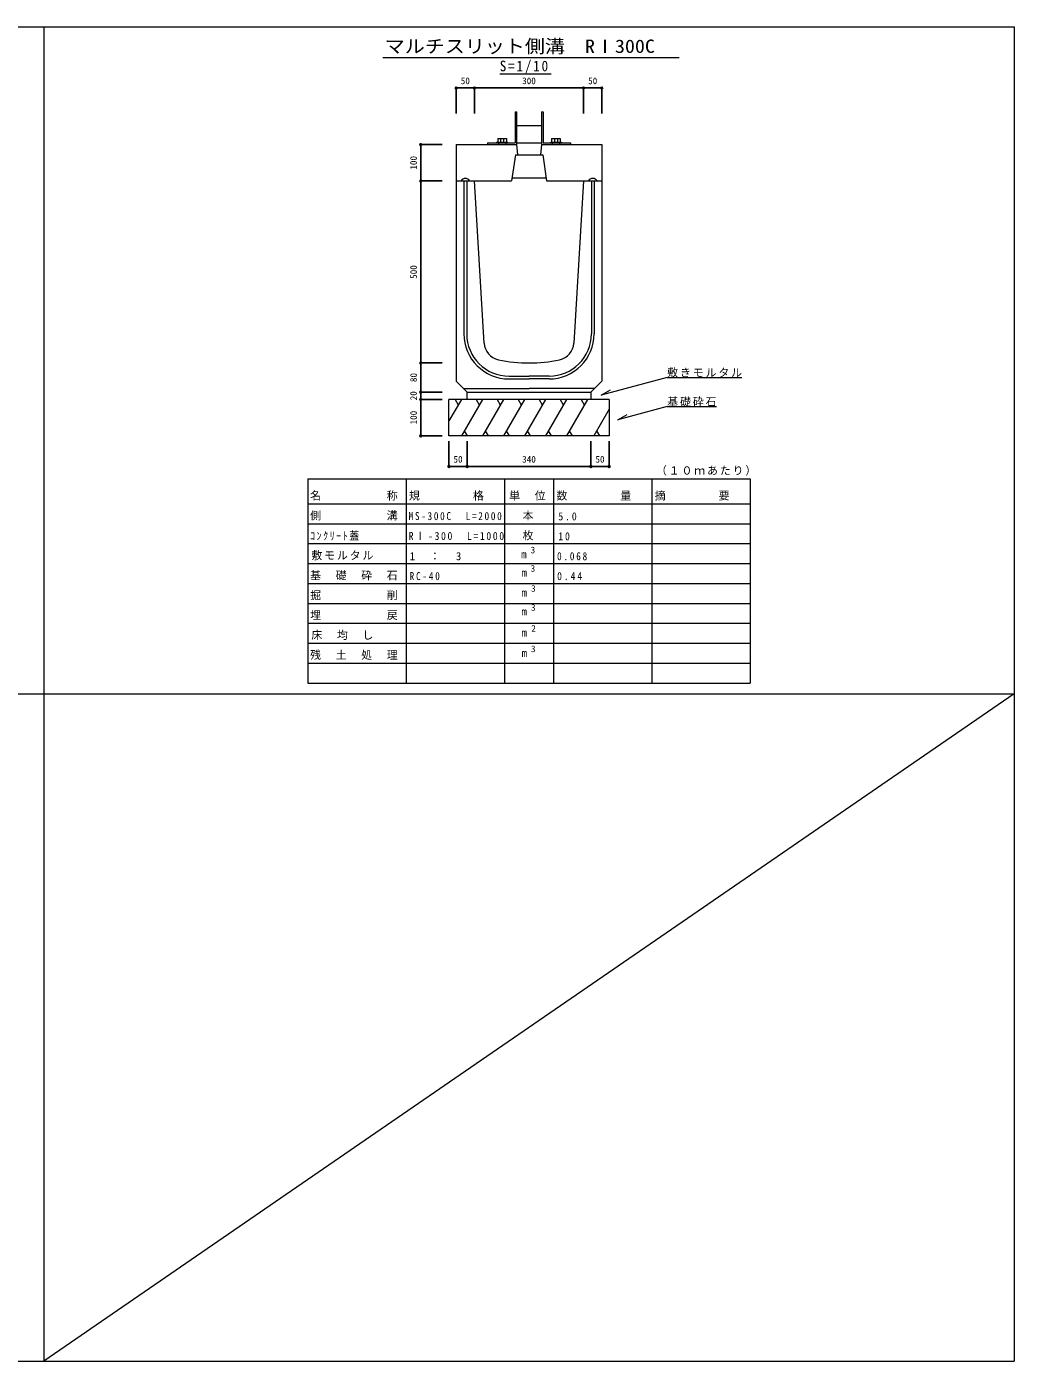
# Model space of a CAD drawing. Units: millimetres at full size, sheet at 1:10. Extents: x -4162 to 3838, y -1821 to 1845.
# Drawn here: x 1125 to 3838, y -1821 to 1845 of the extents above; entities that cross this region are included whole.
import ezdxf
from ezdxf.enums import TextEntityAlignment as Align

# ---------------------------------------------------------------- set-up
doc = ezdxf.new("R2010")
doc.units = ezdxf.units.MM
doc.header["$LTSCALE"] = 10
doc.header["$PDMODE"] = 32
doc.header["$PDSIZE"] = 5
doc.linetypes.add('DASHED2', pattern=[3, 2, -1])
doc.layers.add('0-0_通り芯', color=7, linetype='Continuous', lineweight=18)
doc.layers.add('0-1_躯体', color=4, linetype='Continuous')
doc.styles.add('ＭＳ ゴシック', font='')
doc.styles.get('ＭＳ ゴシック').set_extended_font_data('MS Gothic')

msp = doc.modelspace()

# ---------------------------------------------------------------- linework, layer by layer
at = {"layer": '0-0_通り芯', "color": 2}
for p, q in [((-1517.35, 1845.46), (3838.19, 1845.46)), ((3838.19, 1845.46), (3838.19, -1821.21)), ((2466.35, 1611.56), (2466.35, 1526.06)), ((2466.35, 1611.56), (2470.85, 1611.56)), ((2538.85, 1611.56), (2538.85, 1573.56)), ((2538.85, 1611.56), (2543.35, 1611.56)), ((2543.35, 1611.56), (2543.35, 1526.06)), ((2470.85, 1573.56), (2470.85, 1521.56)), ((2538.85, 1573.56), (2538.85, 1521.56)), ((2390.85, 1526.06), (2466.35, 1526.06)), ((2390.85, 1526.06), (2390.85, 1521.56)), ((2415.85, 1528.06), (2415.85, 1526.06)), ((2415.85, 1528.06), (2445.85, 1528.06)), ((2418.85, 1538.06), (2442.85, 1538.06)), ((2418.85, 1538.06), (2418.85, 1528.06)), ((2420.85, 1526.06), (2420.85, 1521.56)), ((2420.85, 1521.56), (2440.85, 1521.56)), ((2426.85, 1538.06), (2426.85, 1528.06)), ((2434.85, 1538.06), (2434.85, 1528.06)), ((2440.85, 1526.06), (2440.85, 1521.56)), ((2442.85, 1538.06), (2442.85, 1528.06)), ((2445.85, 1528.06), (2445.85, 1526.06)), ((2470.85, 1526.06), (2538.85, 1526.06)), ((2539.85, 1521.56), (2619.85, 1521.56)), ((2543.35, 1526.06), (2618.85, 1526.06)), ((2563.85, 1528.06), (2593.85, 1528.06)), ((2563.85, 1528.06), (2563.85, 1526.06)), ((2566.85, 1538.06), (2566.85, 1528.06)), ((2566.85, 1538.06), (2590.85, 1538.06)), ((2568.85, 1526.06), (2568.85, 1521.56)), ((2574.85, 1538.06), (2574.85, 1528.06)), ((2582.85, 1538.06), (2582.85, 1528.06)), ((2588.85, 1526.06), (2588.85, 1521.56)), ((2590.85, 1538.06), (2590.85, 1528.06)), ((2593.85, 1528.06), (2593.85, 1526.06)), ((2618.85, 1526.06), (2618.85, 1521.56)), ((-4161.81, -1821.21), (3838.19, -1821.21))]:
    msp.add_line(p, q, dxfattribs=at)
at = {"layer": '0-0_通り芯', "color": 4}
for p, q in [((1171.52, 1845.46), (1171.52, -1821.21)), ((-4161.81, 12.13), (3838.19, 12.13)), ((3838.19, 12.13), (1171.52, -1821.21))]:
    msp.add_line(p, q, dxfattribs=at)
at = {"layer": '0-0_通り芯'}
for p, q in [((2103.03, 1760.46), (2917.02, 1760.46)), ((2424.42, 1715.74), (2565.38, 1715.74)), ((2884.63, 881.34), (2703.12, 832.7)), ((2884.63, 881.34), (3089.63, 881.34)), ((2703.12, 832.7), (2729.1, 847.7)), ((2318.9, 821.56), (2284.85, 762.59)), ((2284.85, 721.56), (2284.85, 821.56)), ((2724.85, 821.56), (2284.85, 821.56)), ((2301.6, 821.56), (2310.25, 806.58)), ((2376.64, 821.56), (2318.9, 721.56)), ((2334.85, 821.56), (2334.85, 841.56)), ((2359.33, 821.56), (2367.99, 806.58)), ((2434.37, 821.56), (2376.64, 721.56)), ((2417.07, 821.56), (2425.72, 806.58)), ((2492.11, 821.56), (2434.37, 721.56)), ((2474.8, 821.56), (2483.46, 806.58)), ((2549.84, 821.56), (2492.11, 721.56)), ((2532.54, 821.56), (2541.19, 806.58)), ((2607.58, 821.56), (2549.84, 721.56)), ((2590.27, 821.56), (2598.93, 806.58)), ((2665.31, 821.56), (2607.58, 721.56)), ((2648.01, 821.56), (2656.66, 806.58)), ((2674.85, 841.56), (2674.85, 821.56)), ((2724.85, 821.56), (2724.85, 721.56)), ((2724.85, 794.72), (2682.62, 721.56)), ((2884.63, 801.54), (3019.63, 801.54)), ((2326.82, 735.28), (2334.74, 721.56)), ((2384.56, 735.28), (2392.48, 721.56)), ((2442.29, 735.28), (2450.21, 721.56)), ((2500.03, 735.28), (2507.95, 721.56)), ((2557.76, 735.28), (2565.68, 721.56)), ((2615.5, 735.28), (2623.42, 721.56)), ((2690.54, 735.28), (2698.46, 721.56)), ((2724.85, 721.56), (2284.85, 721.56)), ((1897.35, 603.01), (3112.35, 603.01)), ((1897.35, 603.01), (1897.35, 479.89)), ((2167.35, 603.01), (2167.35, 479.89)), ((2437.35, 603.01), (2437.35, 479.89)), ((2572.35, 603.01), (2572.35, 479.89)), ((2842.35, 603.01), (2842.35, 479.89)), ((3112.35, 603.01), (3112.35, 479.89)), ((1897.35, 534.61), (3112.35, 534.61)), ((1897.35, 479.89), (3112.35, 479.89)), ((1897.35, 479.89), (1897.35, 42.13)), ((2167.35, 479.89), (2167.35, 42.13)), ((2437.35, 479.89), (2437.35, 42.13)), ((2572.35, 479.89), (2572.35, 42.13)), ((2842.35, 479.89), (2842.35, 42.13)), ((3112.35, 479.89), (3112.35, 42.13)), ((1897.35, 425.17), (3112.35, 425.17)), ((1897.35, 370.45), (3112.35, 370.45)), ((1897.35, 315.73), (3112.35, 315.73)), ((1897.35, 261.01), (3112.35, 261.01)), ((1897.35, 206.29), (3112.35, 206.29)), ((1897.35, 151.57), (3112.35, 151.57)), ((1897.35, 96.85), (3112.35, 96.85)), ((1897.35, 42.13), (3112.35, 42.13)), ((1982.85, 42.13), (2891.85, 42.13))]:
    msp.add_line(p, q, dxfattribs=at)
at = {"layer": '0-0_通り芯', "color": 3}
for p, q in [((2304.85, 1521.56), (2470.85, 1521.56)), ((2304.85, 1521.56), (2304.85, 1421.56)), ((2470.85, 1521.56), (2473.35, 1493.56)), ((2538.85, 1521.56), (2536.35, 1493.56)), ((2538.85, 1521.56), (2704.85, 1521.56)), ((2704.85, 1521.56), (2704.85, 1421.56)), ((2467.35, 1493.56), (2456.85, 1421.56)), ((2467.35, 1493.56), (2542.35, 1493.56)), ((2542.35, 1493.56), (2552.85, 1421.56)), ((2458.16, 1430.56), (2551.53, 1430.56)), ((2304.85, 1421.56), (2304.85, 871.56)), ((2304.85, 1421.56), (2456.85, 1421.56)), ((2326.05, 1421.56), (2326.05, 1001.56)), ((2333.65, 1421.56), (2333.65, 1001.56)), ((2381.56, 976.35), (2354.85, 1421.56)), ((2552.85, 1421.56), (2704.85, 1421.56)), ((2654.85, 1421.56), (2628.14, 976.35)), ((2676.05, 1421.56), (2676.05, 1001.56)), ((2683.65, 1421.56), (2683.65, 1001.56)), ((2704.85, 1421.56), (2704.85, 871.56)), ((2449.85, 885.36), (2504.85, 885.36)), ((2559.85, 885.36), (2504.85, 885.36)), ((2304.85, 871.56), (2334.85, 841.56)), ((2324.85, 851.56), (2504.85, 851.56)), ((2324.85, 851.56), (2504.85, 851.56)), ((2449.85, 877.76), (2504.85, 877.76)), ((2559.85, 877.76), (2504.85, 877.76)), ((2684.85, 851.56), (2504.85, 851.56)), ((2684.85, 851.56), (2504.85, 851.56)), ((2674.85, 841.56), (2704.85, 871.56)), ((2334.85, 841.56), (2674.85, 841.56)), ((2334.85, 841.56), (2674.85, 841.56)), ((2334.85, 841.56), (2674.85, 841.56))]:
    msp.add_line(p, q, dxfattribs=at)
at = {"layer": '0-0_通り芯', "color": 2, "linetype": 'DASHED2'}
msp.add_line((2389.85, 1521.56), (2469.85, 1521.56), dxfattribs=at)
at = {"layer": '0-0_通り芯', "color": 2}
msp.add_lwpolyline([(2470.85, 1611.56), (2470.85, 1573.56), (2538.85, 1573.56)], dxfattribs=at)
at = {"layer": '0-0_通り芯'}
msp.add_lwpolyline([(2884.63, 801.54), (2748.74, 765.12), (2774.72, 780.12)], dxfattribs=at)
at = {"layer": '0-0_通り芯', "color": 3}
for centre, radius, start, end in [((2329.85, 1414.96), 13.6, 29.03, 150.96999), ((2679.85, 1414.96), 13.6, 29.03, 150.96999), ((2449.85, 1001.56), 123.8, 180, 270), ((2449.85, 1001.56), 116.2, 180, 270), ((2559.85, 1001.56), 116.2, 270, 0), ((2559.85, 1001.56), 123.8, 270, 0), ((2431.47, 979.34), 50, 183.43, 257.9), ((2578.23, 979.34), 50, 282.1, 356.57), ((2504.85, 1321.56), 400, 257.9, 282.1)]:
    msp.add_arc(centre, radius, start, end, dxfattribs=at)
at = {"layer": '0-1_躯体', "color": 7}
for p, q in [((2304.85, 1677.04), (2354.85, 1677.04)), ((2354.85, 1677.04), (2654.85, 1677.04)), ((2654.85, 1677.04), (2704.85, 1677.04)), ((2207.21, 1421.56), (2207.21, 1521.56)), ((2207.21, 921.56), (2207.21, 1421.56)), ((2207.21, 841.56), (2207.21, 921.56)), ((2207.21, 821.56), (2207.21, 841.56)), ((2207.21, 721.56), (2207.21, 821.56)), ((2284.85, 637.28), (2334.85, 637.28)), ((2334.85, 637.28), (2674.85, 637.28)), ((2674.85, 637.28), (2724.85, 637.28))]:
    msp.add_line(p, q, dxfattribs=at)
at = {"layer": '0-1_躯体'}
for p, q in [((2304.85, 1677.04), (2304.85, 1607.4)), ((2354.85, 1677.04), (2354.85, 1607.4)), ((2654.85, 1677.04), (2654.85, 1607.4)), ((2704.85, 1677.04), (2704.85, 1607.4)), ((2207.21, 1521.56), (2266.11, 1521.56)), ((2207.21, 1421.56), (2266.11, 1421.56)), ((2207.21, 921.56), (2266.11, 921.56)), ((2207.21, 841.56), (2266.11, 841.56)), ((2207.21, 841.56), (2266.11, 841.56)), ((2207.21, 841.56), (2266.11, 841.56)), ((2207.21, 821.56), (2266.11, 821.56)), ((2207.21, 721.56), (2266.11, 721.56)), ((2284.85, 637.28), (2284.85, 706.51)), ((2334.85, 637.28), (2334.85, 706.51)), ((2674.85, 637.28), (2674.85, 706.51)), ((2724.85, 637.28), (2724.85, 706.51))]:
    msp.add_line(p, q, dxfattribs=at)
for p in [(2304.85, 1677.04), (2354.85, 1677.04), (2654.85, 1677.04), (2704.85, 1677.04), (2207.21, 1521.56), (2207.21, 1421.56), (2207.21, 921.56), (2207.21, 841.56), (2207.21, 821.56), (2207.21, 721.56), (2284.85, 637.28), (2334.85, 637.28), (2674.85, 637.28), (2724.85, 637.28)]:
    msp.add_point(p, dxfattribs=at)

# ---------------------------------------------------------------- texts
at = {"layer": '0-0_通り芯', "color": 3, "style": 'ＭＳ ゴシック', "width": 1.1}
msp.add_text('マルチスリット側溝\u3000RⅠ300C', height=36.66, dxfattribs=at).set_placement((2108.43, 1762.48), align=Align.BOTTOM_LEFT)
at = {"layer": '0-0_通り芯', "color": 4, "style": 'ＭＳ ゴシック'}
for s, p in [('3', (2509.37, 393.07)), ('3', (2509.37, 342.45)), ('3', (2510.54, 287.39)), ('3', (2510.28, 235.13)), ('2', (2511.17, 177.61)), ('3', (2510.28, 121.52))]:
    msp.add_text(s, height=18.33, dxfattribs=at).set_placement(p, align=Align.BOTTOM_LEFT)
at = {"layer": '0-0_通り芯', "style": 'ＭＳ ゴシック'}
for p in [(2483.27, 378.7), (2484.17, 328.09), (2484.17, 273.37), (2484.17, 221.38), (2484.26, 163.24), (2484.45, 107.16)]:
    msp.add_text('m', height=21.99, dxfattribs=at).set_placement(p, align=Align.BOTTOM_LEFT)
at = {"layer": '0-0_通り芯', "attachment_point": 7, "style": 'ＭＳ ゴシック'}
for s, insert, char_height in [('\\T1.28;\\W0.9;S=1/10', (2424.42, 1715.74), 29.33), ('\\T1.17;敷きモルタル', (2884.63, 881.34), 21.99), ('\\T1.17;基礎砕石', (2884.63, 801.54), 21.99), ('\\T1.17;（１０ｍあたり）', (2853.6, 611.95), 21.99), ('\\T1.17;名\u3000\u3000\u3000\u3000\u3000称', (1903.35, 543.55), 21.99), ('\\T1.17;規\u3000\u3000\u3000\u3000格', (2175.1, 543.55), 21.99), ('\\T1.17;単\u3000位', (2450.35, 543.55), 21.99), ('\\T1.17;数\u3000\u3000\u3000\u3000量', (2580.1, 543.55), 21.99), ('\\T1.17;摘\u3000\u3000\u3000\u3000要', (2850.1, 543.55), 21.99), ('\\T1.17;側\u3000\u3000\u3000\u3000\u3000溝', (1903.35, 488.83), 21.99), ('\\T1.17;\u3000本', (2452.1, 488.83), 21.99), ('\\T1.36;\\W0.85;MS-300C\u3000L=2000', (2174.1, 489.62), 21.99), ('\\T1.38;\\W0.9;5.0', (2585.35, 488.83), 21.99), ('\\T1.33;\\W0.9;ｺﾝｸﾘｰﾄ蓋', (1903.35, 434.11), 21.99), ('\\T1.32;\\W0.9;RⅠ-300\u3000L=1000', (2174.1, 434.9), 21.99), ('\\T1.17;\u3000枚', (2452.1, 434.11), 21.99), ('\\T1.36;\\W0.9;10', (2585.35, 434.11), 21.99), ('\\T1.17;敷モルタル', (1906.85, 379.39), 21.99), ('\\T1.21;1\u3000：\u30003', (2176.85, 379.39), 21.99), ('\\T1.38;\\W0.85;0.068', (2581.85, 379.39), 21.99), ('\\T1.17;基\u3000礎\u3000砕\u3000石', (1903.35, 324.67), 21.99), ('\\T1.38;\\W0.85;RC-40', (2176.85, 324.67), 21.99), ('\\T1.38;\\W0.9;0.44', (2581.85, 324.67), 21.99), ('\\T1.17;掘\u3000\u3000\u3000\u3000\u3000削', (1903.35, 269.95), 21.99), ('\\T1.17;埋\u3000\u3000\u3000\u3000\u3000戻', (1903.35, 215.23), 21.99), ('\\T1.17;床\u3000均\u3000し', (1906.85, 160.51), 21.99), ('\\T1.17;残\u3000土\u3000処\u3000理', (1903.35, 105.79), 21.99)]:
    msp.add_mtext(s, dxfattribs=dict(at, insert=insert, char_height=char_height))
at = {"layer": '0-1_躯体', "style": 'ＭＳ ゴシック'}
for s, p in [('50', (2317.35, 1682.04)), ('300', (2486.1, 1682.04)), ('50', (2667.35, 1682.04)), ('50', (2297.35, 642.28)), ('340', (2486.1, 642.28)), ('50', (2687.35, 642.28))]:
    msp.add_text(s, height=18.33, dxfattribs=at).set_placement(p, align=Align.BOTTOM_LEFT)
for s, p in [('100', (2202.21, 1452.81)), ('500', (2202.21, 1152.81)), ('80', (2202.21, 869.06)), ('20', (2202.21, 819.06)), ('100', (2202.21, 752.81))]:
    msp.add_text(s, height=18.33, rotation=90, dxfattribs=at).set_placement(p, align=Align.BOTTOM_LEFT)

doc.saveas('drawing.dxf')
